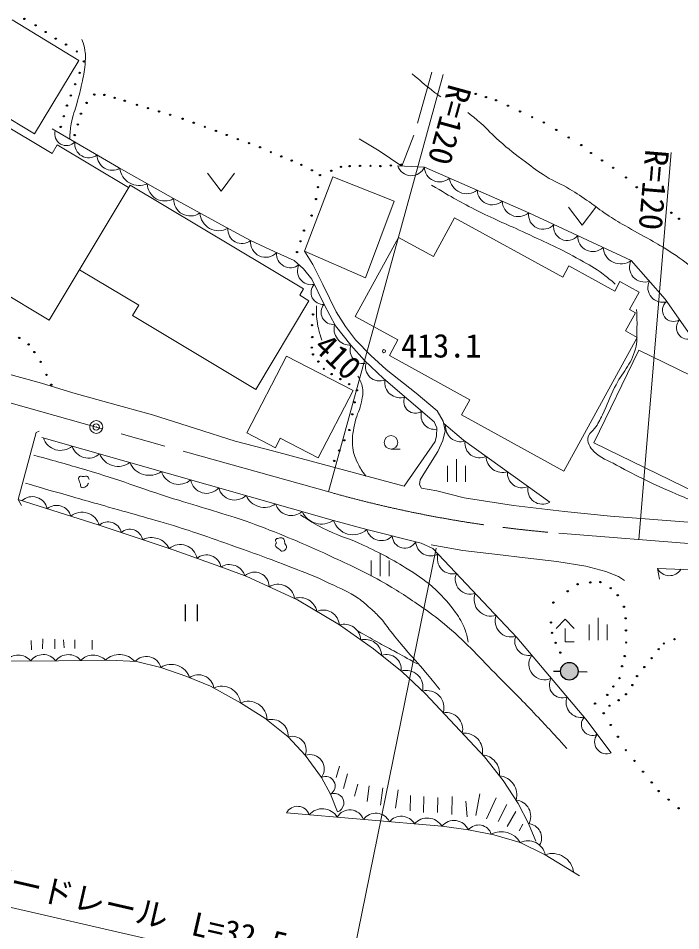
# Model space of a CAD drawing. Units: millimetres, scale not verified. Extents: x 40000 to 680000, y 20000 to 380000.
# Drawn here: x 466792 to 518166, y 240146 to 310907 of the extents above; entities that cross this region are included whole.
import ezdxf
from ezdxf.enums import TextEntityAlignment as Align

# ---------------------------------------------------------------- set-up
doc = ezdxf.new("R2010")
doc.units = ezdxf.units.MM
doc.header["$LTSCALE"] = 1000
doc.header["$PDMODE"] = 32
doc.header["$PDSIZE"] = 500
doc.linetypes.add('CHAIN', pattern=[18.5, 12, -1.5, 3.5, -1.5])
for name, color, linetype, lineweight in [('M-BGD', 7, 'Continuous', 13), ('M-BMK', 2, 'CHAIN', 13), ('M-BMK-SRVR', 3, 'Continuous', 13), ('M-STR-HTXT', 7, 'Continuous', 13)]:
    doc.layers.add(name, color=color, linetype=linetype, lineweight=lineweight)
doc.styles.add('ＭＳ ゴシック', font='')
doc.styles.get('ＭＳ ゴシック').set_extended_font_data('MS Gothic')

msp = doc.modelspace()

# ---------------------------------------------------------------- hatches: boundary and pattern name
at = {"layer": 'M-BGD'}
msp.add_hatch(color=256, dxfattribs=at).paths.add_polyline_path([(510201, 260172, 0.97359), (508855, 260399, 0.01338), (508849, 260363, 0.41421), (509429, 259591, 0.41421)])

# ---------------------------------------------------------------- linework, layer by layer
for p, q in [((471495, 307637), (466329, 310772)), ((468043, 301949), (471495, 307637)), ((497757, 302776), (498871, 306730)), ((460373, 305841), (469423, 300419)), ((462533, 305293), (468043, 301949)), ((474578, 299333), (469428, 302334)), ((493233, 301561), (494775, 300636)), ((496528, 299448), (497462, 301851)), ((469423, 300419), (469823, 301087)), ((475349, 297776), (469823, 301087)), ((494775, 300636), (496528, 299448)), ((478840, 296917), (474578, 299333)), ((496228, 299462), (498287, 299370)), ((498287, 299370), (506377, 295824)), ((481472, 298904), (482522, 297504)), ((482522, 297504), (483572, 298904)), ((491188, 298615), (488987, 292839)), ((495955, 296722), (491188, 298615)), ((475463, 297966), (469190, 287494)), ((475463, 297966), (488906, 289913)), ((482836, 294744), (478840, 296917)), ((493712, 290778), (495955, 296722)), ((506377, 295824), (514323, 292129)), ((509472, 296265), (510522, 294865)), ((510522, 294865), (511572, 296265)), ((498983, 292423), (500626, 295419)), ((500626, 295419), (509010, 290820)), ((484812, 293665), (482836, 294744)), ((486635, 292809), (484812, 293665)), ((492917, 287782), (496277, 293907)), ((496277, 293907), (498983, 292423)), ((488177, 292122), (486635, 292809)), ((488987, 292839), (493712, 290778)), ((488987, 292839), (489633, 291823)), ((488920, 291478), (488177, 292122)), ((489633, 291823), (490404, 290253)), ((509010, 290820), (509491, 291696)), ((509491, 291696), (513042, 289749)), ((514323, 292129), (516959, 289129)), ((476132, 288654), (471535, 291409)), ((489551, 290678), (488920, 291478)), ((469190, 287494), (464503, 290302)), ((490504, 288716), (489551, 290678)), ((490404, 290253), (491442, 288150)), ((513042, 289749), (513451, 290495)), ((513451, 290495), (514947, 289675)), ((488618, 289431), (488906, 289913)), ((489336, 289001), (488618, 289431)), ((514947, 289675), (514201, 288316)), ((489336, 289001), (485210, 282115)), ((491402, 287047), (490504, 288716)), ((516959, 289129), (519083, 286101)), ((475647, 287844), (476132, 288654)), ((491442, 288150), (492157, 287014)), ((514648, 288071), (513878, 286666)), ((514201, 288316), (514648, 288071)), ((485210, 282115), (475647, 287844)), ((496240, 285960), (492917, 287782)), ((492593, 285547), (491402, 287047)), ((492157, 287014), (492956, 285963)), ((513878, 286666), (514796, 286163)), ((492956, 285963), (494134, 284757)), ((495572, 284742), (496240, 285960)), ((514796, 286163), (509108, 275793)), ((493631, 284366), (492593, 285547)), ((484510, 278755), (487593, 284713)), ((487593, 284713), (492765, 282037)), ((494134, 284757), (495325, 283678)), ((501806, 281322), (495572, 284742)), ((495103, 282978), (493631, 284366)), ((465680, 283404), (468587, 282601)), ((495325, 283678), (497639, 281827)), ((468587, 282601), (471017, 281872)), ((499036, 279617), (495103, 282978)), ((471017, 281872), (473814, 281089)), ((492765, 282037), (490062, 276814)), ((497639, 281827), (499265, 280453)), ((473814, 281089), (477207, 280164)), ((501163, 280151), (501806, 281322)), ((499265, 280453), (499751, 279668)), ((477207, 280164), (480529, 279084)), ((499246, 279154), (499036, 279617)), ((499751, 279668), (499905, 278911)), ((509108, 275793), (501163, 280151)), ((468175, 278773), (468418, 278894)), ((480529, 279084), (483605, 278103)), ((499232, 278523), (499246, 279154)), ((499905, 278911), (499723, 278168)), ((499789, 279483), (501318, 278196)), ((466794, 273590), (468175, 278773)), ((468623, 278402), (491243, 271970)), ((483605, 278103), (486619, 277332)), ((486731, 277606), (484510, 278755)), ((487112, 278341), (486731, 277606)), ((490062, 276814), (487112, 278341)), ((499120, 278075), (499232, 278523)), ((499723, 278168), (499330, 277299)), ((501318, 278196), (508020, 273388)), ((495699, 277490), (496399, 277490)), ((496708, 274612), (499120, 278075)), ((486619, 277332), (496708, 274612)), ((499330, 277299), (498377, 275784)), ((500779, 274965), (500779, 276715)), ((500079, 274965), (500079, 276190)), ((501479, 274965), (501479, 276190)), ((498377, 275784), (497956, 275111)), ((497956, 275111), (497914, 274747)), ((497914, 274747), (498069, 274466)), ((498069, 274466), (499246, 274256)), ((499246, 274256), (501382, 273714)), ((467037, 273113), (466794, 273590)), ((466794, 273590), (473067, 271597)), ((501382, 273714), (505195, 273135)), ((505195, 273135), (509149, 272653)), ((509149, 272653), (512724, 272303)), ((491243, 271970), (493815, 271255)), ((512724, 272303), (523453, 271444)), ((473067, 271597), (478871, 269662)), ((493815, 271255), (498049, 270203)), ((478871, 269662), (482783, 268253)), ((498049, 270203), (498947, 269797)), ((498814, 270075), (501263, 269645)), ((498947, 269797), (505461, 262887)), ((501263, 269645), (503954, 269323)), ((494854, 267644), (494854, 269394)), ((503954, 269323), (506113, 269056)), ((506113, 269056), (508566, 268776)), ((482783, 268253), (484507, 267622)), ((494154, 267644), (494154, 268869)), ((495554, 267644), (495554, 268869)), ((508566, 268776), (510795, 268411)), ((510795, 268411), (512366, 268005)), ((516507, 267400), (516368, 268234)), ((516368, 268234), (524553, 267956)), ((484507, 267622), (486477, 266718)), ((512366, 268005), (513338, 267623)), ((513338, 267623), (513805, 267305)), ((486477, 266718), (488454, 265806)), ((488454, 265806), (491692, 263858)), ((509207, 264297), (508507, 263597)), ((509907, 263597), (509207, 264297)), ((511760, 262672), (511760, 264422)), ((491692, 263858), (494346, 262003)), ((509207, 262547), (509207, 263597)), ((511060, 262672), (511060, 263897)), ((512460, 262672), (512460, 263897)), ((467803, 262658), (467813, 261919)), ((468682, 262003), (468710, 262770)), ((469626, 262013), (469626, 262751)), ((470346, 262087), (470308, 262695)), ((471187, 262031), (471177, 262704)), ((472514, 261947), (472523, 262686)), ((505461, 262887), (510799, 256555)), ((509907, 262547), (509207, 262547)), ((494346, 262003), (496566, 260211)), ((469923, 261076), (473876, 261139)), ((473876, 261139), (475958, 261013)), ((462415, 261044), (469923, 261076)), ((475958, 261013), (477858, 260571)), ((477858, 260571), (479863, 259856)), ((479863, 259856), (481699, 259113)), ((496566, 260211), (498375, 258507)), ((481699, 259113), (484023, 257816)), ((498375, 258507), (502940, 253623)), ((484023, 257816), (485916, 256624)), ((485916, 256624), (487726, 255178)), ((510799, 256555), (512775, 253933)), ((487726, 255178), (489053, 253757)), ((489053, 253757), (490301, 252024)), ((502940, 253623), (504407, 251792)), ((491702, 252913), (491458, 252032)), ((490301, 252024), (491014, 250743)), ((492318, 252307), (492005, 251176)), ((493129, 251509), (492874, 250588)), ((493855, 250181), (494015, 251383)), ((494893, 249873), (495074, 251237)), ((504407, 251792), (505570, 250011)), ((491014, 250743), (491547, 249355)), ((496056, 249648), (496245, 251073)), ((497192, 249452), (497218, 250642)), ((498216, 249312), (498242, 250560)), ((500403, 249158), (500433, 250558)), ((502281, 249088), (502576, 250772)), ((499309, 249312), (499334, 250489)), ((501594, 248989), (501488, 250194)), ((503094, 248835), (503852, 250447)), ((504679, 249929), (504006, 248625)), ((505570, 250011), (506355, 248455)), ((487595, 249283), (499645, 248253)), ((504707, 248218), (505380, 249382)), ((505926, 248401), (505632, 247882)), ((506355, 248455), (506940, 247103)), ((499645, 248253), (501699, 247972)), ((501699, 247972), (503676, 247594)), ((503676, 247594), (505723, 246977)), ((505723, 246977), (507657, 246038)), ((507657, 246038), (510323, 244395))]:
    msp.add_line(p, q, dxfattribs=at)
at = {"layer": 'M-BGD', "lineweight": 25}
for p, q in [((479725, 265450), (479725, 264150)), ((480700, 264150), (480700, 265450)), ((508295, 260277), (508842, 260273)), ((510208, 260248), (510900, 260227))]:
    msp.add_line(p, q, dxfattribs=at)
at = {"layer": 'M-BGD'}
msp.add_lwpolyline([(521345, 273141), (511419, 277978), (514920, 285163), (525959, 279783), (522821, 273343)], dxfattribs=at)
at = {"layer": 'M-BGD', "lineweight": 25}
for centre, radius in [((467271, 310857), 50), ((468137, 310359), 50), ((468917, 309842), 50), ((469697, 309325), 50), ((470501, 308864), 50), ((471338, 308327), 50), ((471885, 307561), 50), ((471546, 306676), 50), ((471207, 305791), 50), ((472690, 304983), 50), ((473476, 304961), 50), ((502272, 305040), 50), ((470867, 304906), 50), ((472092, 304341), 50), ((474261, 304735), 50), ((475047, 304509), 50), ((503059, 304794), 50), ((503846, 304547), 50), ((470569, 304133), 50), ((476007, 304193), 50), ((476861, 303937), 50), ((477716, 303682), 50), ((504764, 304128), 50), ((505704, 303682), 50), ((470329, 303305), 50), ((471655, 303507), 50), ((478571, 303427), 50), ((479536, 303117), 50), ((506644, 303235), 50), ((507548, 302832), 50), ((470089, 302476), 50), ((471415, 302678), 50), ((480397, 302801), 50), ((481259, 302484), 50), ((482121, 302168), 50), ((508514, 302246), 50), ((471175, 301850), 50), ((482957, 301855), 50), ((483818, 301539), 50), ((509481, 301659), 50), ((484680, 301223), 50), ((485541, 300906), 50), ((510448, 301072), 50), ((486376, 300521), 50), ((487189, 300193), 50), ((511205, 300458), 50), ((488002, 299865), 50), ((488753, 299543), 50), ((491825, 299387), 50), ((492484, 299446), 50), ((493298, 299455), 50), ((494111, 299464), 50), ((494872, 299443), 50), ((495686, 299493), 50), ((496500, 299544), 50), ((512064, 299887), 50), ((512923, 299317), 50), ((489569, 299115), 50), ((490188, 298745), 50), ((491062, 299083), 50), ((513920, 298555), 50), ((490045, 297811), 50), ((514750, 297803), 50), ((489883, 296886), 50), ((517443, 295826), 50), ((489541, 295606), 50), ((518029, 295363), 50), ((488949, 294442), 50), ((488682, 293609), 50), ((488415, 292777), 50), ((489654, 287938), 50), ((489568, 287107), 50), ((466868, 286120), 50), ((489593, 286186), 50), ((467597, 285611), 50), ((489561, 285362), 50), ((468043, 285018), 50), ((489649, 284843), 50), ((468528, 284263), 50), ((490068, 284282), 50), ((490487, 283720), 50), ((468984, 283250), 50), ((491087, 283313), 50), ((469350, 282485), 50), ((491769, 282925), 50), ((492452, 282537), 50), ((493055, 282053), 50), ((492875, 281123), 50), ((492695, 280193), 50), ((492475, 278976), 50), ((492082, 278177), 50), ((491688, 277378), 50), ((491294, 276578), 50), ((510166, 267012), 50), ((511152, 267160), 50), ((511934, 267185), 50), ((509404, 266474), 50), ((512737, 266711), 50), ((513279, 266162), 50), ((508290, 265591), 50), ((513763, 265271), 50), ((508105, 264052), 50), ((513891, 264373), 50), ((508177, 263247), 50), ((513913, 263435), 50), ((513935, 262498), 50), ((517679, 262752), 50), ((508465, 262474), 50), ((516462, 261980), 50), ((516853, 262421), 50), ((508828, 261718), 50), ((513826, 261445), 50), ((515902, 261285), 50), ((509525, 260267), 683), ((513617, 260652), 50), ((515342, 260591), 50), ((513419, 259741), 50), ((514782, 259896), 50), ((512944, 259086), 50), ((514412, 259198), 50), ((512469, 258431), 50), ((513921, 258481), 50), ((511521, 257764), 50), ((512643, 257600), 50), ((513344, 258021), 50), ((512197, 257010), 50), ((512736, 256101), 50), ((513298, 255189), 50), ((513909, 254147), 50), ((514577, 253314), 50), ((515246, 252481), 50), ((515914, 251648), 50), ((516452, 250976), 50), ((517225, 250312), 50), ((517998, 249648), 50)]:
    msp.add_circle(centre, radius, dxfattribs=at)
at = {"layer": 'M-BGD'}
for centre, radius in [((495148, 285093), 121), ((495699, 278015), 525)]:
    msp.add_circle(centre, radius, dxfattribs=at)
for centre, radius, start, end in [((470525, 301930), 899, 162.85654, 316.69526), ((472257, 301175), 1086, 172.68003, 306.87177), ((474078, 300291), 1169, 179.30112, 300.31985), ((497274, 299792), 1097, 197.53664, 337.36492), ((499452, 299380), 1165, 180.47831, 312.18071), ((476170, 299448), 1511, 186.30815, 294.59526), ((478161, 298098), 1362, 181.02553, 299.87789), ((501569, 298640), 1340, 185.29157, 307.36745), ((503543, 297599), 1162, 181.17572, 311.4833), ((480130, 296863), 1291, 177.56969, 305.35034), ((505566, 296780), 1254, 182.33475, 310.32427), ((482327, 295884), 1452, 182.93804, 299.96223), ((507484, 295659), 1118, 171.53556, 318.59403), ((484142, 294528), 1093, 174.87726, 307.84489), ((509365, 294732), 1059, 169.8162, 320.31339), ((485979, 293543), 1173, 174.05465, 315.87693), ((511338, 293977), 1162, 176.08574, 314.04385), ((513508, 293223), 1364, 183.43677, 306.69281), ((487892, 292635), 1075, 175.08613, 308.33308), ((489516, 291314), 1069, 153.51994, 282.59437), ((515347, 291601), 1152, 152.70845, 289.89046), ((490430, 289641), 928, 137.20885, 274.60417), ((516739, 290009), 1122, 153.03077, 288.19751), ((491209, 288104), 933, 139.07087, 277.47321), ((517607, 288252), 863, 126.81532, 303.27547), ((518718, 286912), 889, 135.89537, 294.19541), ((492553, 286821), 1274, 163.64563, 271.8086), ((493583, 285177), 1056, 159.51146, 274.04662), ((494808, 283868), 1086, 160.87428, 292.97314), ((496392, 282659), 1179, 169.82332, 289.13409), ((497582, 281169), 887, 154.87517, 304.08224), ((499099, 280096), 1074, 161.66688, 277.71005), ((501102, 279240), 1177, 174.03411, 286.46937), ((470074, 278787), 1392, 197.60215, 310.65252), ((502563, 277958), 1137, 172.25182, 296.42376), ((472231, 278102), 1304, 196.49518, 311.75949), ((474526, 277684), 1530, 201.25831, 306.99635), ((504339, 276951), 1270, 180.47647, 288.19912), ((476945, 277083), 1622, 202.53332, 305.72134), ((479237, 276161), 1402, 196.35149, 311.90318), ((505856, 275624), 1127, 173.88346, 294.79213), ((481392, 275295), 1231, 188.28751, 319.96715), ((507435, 274358), 1133, 167.6115, 301.06408), ((483570, 274819), 1275, 194.36142, 313.89325), ((485872, 274523), 1549, 203.69407, 304.56059), ((467884, 272630), 1180, 12.0546, 132.68601), ((487959, 273604), 1260, 196.42506, 311.8296), ((469762, 271993), 1143, 15.4059, 129.33471), ((471731, 271208), 1392, 16.21948, 128.52113), ((490312, 273342), 1658, 204.12802, 304.12664), ((473759, 270818), 1042, 11.46587, 131.66423), ((492760, 272444), 1590, 197.35783, 311.57784), ((475449, 270260), 1017, 11.98861, 131.14149), ((494946, 271570), 1173, 195.5518, 316.55434), ((477135, 269114), 1523, 26.13724, 116.99286), ((496764, 270775), 967, 180.74189, 331.36426), ((498770, 270369), 1159, 182.80117, 300.14741), ((479355, 268773), 1324, 10.72826, 130.12049), ((481395, 268168), 1128, 9.35582, 131.02461), ((500458, 268990), 1168, 161.20786, 285.41222), ((483172, 267287), 1255, 17.92646, 121.96736), ((517284, 268710), 1032, 207.43888, 328.66991), ((485118, 266834), 1127, 359.47979, 131.86563), ((501850, 267416), 1171, 157.47299, 289.14709), ((486928, 265702), 1314, 9.21422, 121.30828), ((503443, 265836), 1299, 158.62512, 287.99496), ((488640, 264648), 1331, 11.32914, 108.19001), ((490455, 263779), 1240, 3.65394, 114.27276), ((505017, 264177), 1247, 160.10098, 286.5191), ((492070, 262631), 1283, 3.00121, 107.10623), ((493678, 261437), 1304, 2.38846, 104.52557), ((506377, 262577), 1083, 158.0875, 282.60801), ((466798, 260318), 1210, 38.21397, 142.26751), ((468726, 260352), 1211, 36.64346, 143.83801), ((470681, 260313), 1244, 39.42679, 142.24564), ((472609, 260199), 1324, 44.86852, 136.95991), ((474642, 259968), 1598, 41.1202, 133.19349), ((476728, 260238), 1178, 16.41794, 138.45062), ((495372, 260441), 1121, 351.7233, 110.44056), ((507599, 260818), 1210, 144.55939, 295.70686), ((478653, 259306), 1494, 18.11179, 122.16834), ((480774, 258794), 1202, 8.19213, 125.65012), ((496876, 259046), 1295, 346.09004, 107.76194), ((508983, 259205), 1005, 148.67721, 291.58903), ((482586, 257660), 1445, 6.1891, 115.4818), ((498466, 257437), 1339, 342.7842, 104.38438), ((484624, 256484), 1461, 0.21591, 114.25863), ((510445, 257851), 1170, 158.97186, 281.29439), ((499974, 255780), 1281, 345.85903, 100.27454), ((486437, 255248), 1290, 356.89638, 105.83816), ((511316, 256143), 851, 138.90366, 295.85062), ((501383, 254053), 1424, 349.39941, 96.73417), ((488045, 254146), 1080, 338.89509, 107.20874), ((512420, 254798), 935, 141.71205, 292.32132), ((489400, 252692), 1121, 323.42478, 108.05858), ((502644, 252325), 1473, 353.73393, 84.61196), ((490632, 251369), 734, 301.45966, 116.81807), ((503961, 250685), 1486, 344.30596, 84.34144), ((491299, 250056), 744, 289.53423, 112.4632), ((488442, 248840), 956, 17.85595, 152.36856), ((505257, 249015), 1276, 331.42214, 83.89923), ((490372, 248271), 1336, 30.37933, 139.84517), ((492504, 248404), 1119, 19.24865, 150.97586), ((494517, 248095), 1174, 25.55101, 144.6735), ((496485, 247844), 1183, 30.00755, 140.21696), ((498510, 247551), 1334, 31.70401, 138.5205), ((500585, 247476), 1220, 24.02917, 140.42305), ((506266, 247349), 1110, 329.56952, 85.36816), ((502492, 247326), 1023, 17.50329, 140.8161), ((504255, 246136), 1692, 29.81378, 117.7109), ((506331, 245769), 1353, 11.46828, 116.7379), ((508215, 244484), 1651, 6.98383, 109.73955)]:
    msp.add_arc(centre, radius, start, end, dxfattribs=at)
for points, knots in [([(470792, 301539), (470806, 302086), (470823, 302264), (470896, 302723), (471001, 303391), (471201, 303733), (471372, 304387), (471522, 304957), (471607, 305277), (471727, 305854), (471846, 306423), (471922, 306742), (471970, 307321), (472006, 307743), (472030, 307988), (471961, 308406), (471906, 308742), (471864, 308878), (471727, 309247)], [0, 0, 0, 0, 1, 1, 1, 2, 2, 2, 3, 3, 3, 4, 4, 4, 5, 5, 5, 6, 6, 6, 6]), ([(499571, 304801), (499200, 305064), (499101, 305141), (498806, 305369), (498214, 305825), (498031, 306002), (497347, 306608)], [0, 0, 0, 0, 1, 1, 1, 2, 2, 2, 2]), ([(543520, 272003), (542978, 272395), (542842, 272494), (542406, 272808), (541999, 273101), (541748, 273234), (541363, 273555), (540869, 273968), (540639, 274251), (540199, 274720), (539850, 275091), (539715, 275353), (539353, 275710), (538790, 276265), (538401, 276494), (537800, 277008), (537085, 277620), (536724, 278009), (535985, 278591), (535321, 279115), (534928, 279381), (534236, 279866), (533366, 280475), (532857, 280785), (531988, 281395), (531405, 281805), (531076, 282031), (530517, 282473), (529814, 283027), (529435, 283359), (528802, 283990), (528359, 284432), (528185, 284749), (527748, 285195), (527317, 285635), (527052, 285858), (526577, 286250), (526022, 286709), (525683, 286931), (525106, 287362), (524512, 287806), (524185, 288062), (523577, 288486), (522686, 289105), (522154, 289402), (521259, 290015), (520460, 290564), (520033, 290900), (519243, 291463), (518476, 292011), (518067, 292349), (517274, 292858), (516717, 293214), (516388, 293386), (515814, 293715), (515042, 294158), (514598, 294387), (513829, 294835), (513274, 295158), (512959, 295332), (512423, 295685), (511882, 296041), (511613, 296290), (511079, 296658), (510489, 297065), (510159, 297296), (509542, 297662), (508851, 298073), (508414, 298217), (507727, 298635), (507070, 299034), (506736, 299310), (506120, 299771), (505306, 300380), (504850, 300726), (504086, 301398), (503505, 301909), (503241, 302262), (502657, 302769), (502273, 303102), (502140, 303214), (501653, 303596)], [0, 0, 0, 0, 1, 1, 1, 2, 2, 2, 3, 3, 3, 4, 4, 4, 5, 5, 5, 6, 6, 6, 7, 7, 7, 8, 8, 8, 9, 9, 9, 10, 10, 10, 11, 11, 11, 12, 12, 12, 13, 13, 13, 14, 14, 14, 15, 15, 15, 16, 16, 16, 17, 17, 17, 18, 18, 18, 19, 19, 19, 20, 20, 20, 21, 21, 21, 22, 22, 22, 23, 23, 23, 24, 24, 24, 25, 25, 25, 26, 26, 26, 27, 27, 27, 27]), ([(513093, 290292), (512660, 290671), (512524, 290776), (512140, 291063), (511484, 291553), (511073, 291769), (510359, 292170), (508762, 293068), (507809, 293462), (506153, 294245), (504720, 294924), (503881, 295226), (502466, 295942), (501018, 296675), (500540, 296958), (498835, 297961)], [0, 0, 0, 0, 1, 1, 1, 2, 2, 2, 3, 3, 3, 4, 4, 4, 5, 5, 5, 5]), ([(490343, 285933), (490170, 286419), (490124, 286584), (490034, 287013), (489907, 287626), (489919, 287875), (489908, 288611)], [0, 0, 0, 0, 1, 1, 1, 2, 2, 2, 2]), ([(521117, 272704), (519515, 273302), (519073, 273481), (517785, 274034), (515951, 274822), (514936, 275303), (513187, 276263), (512487, 276647), (512004, 276755), (511434, 277315), (511261, 277485), (511168, 277597), (511070, 277819), (510956, 278075), (510906, 278276), (511014, 278534), (511123, 278796), (511323, 278852), (511490, 279081), (511775, 279471), (511871, 279732), (512093, 280161), (512508, 280964), (512641, 281461), (513039, 282272), (513625, 283467), (514312, 283986), (514652, 285273), (514802, 285841), (514745, 286186), (514764, 286773), (514784, 287379), (514774, 287589), (514745, 288324)], [0, 0, 0, 0, 1, 1, 1, 2, 2, 2, 3, 3, 3, 4, 4, 4, 5, 5, 5, 6, 6, 6, 7, 7, 7, 8, 8, 8, 9, 9, 9, 10, 10, 10, 11, 11, 11, 11]), ([(493753, 275408), (493432, 275821), (493322, 275982), (493122, 276393), (492871, 276910), (492759, 277235), (492716, 277809), (492662, 278518), (492774, 278923), (492926, 279617), (493062, 280240), (493294, 280548), (493417, 281174), (493498, 281588), (493561, 281837), (493487, 282253), (493419, 282630), (493331, 282799), (493122, 283164)], [0, 0, 0, 0, 1, 1, 1, 2, 2, 2, 3, 3, 3, 4, 4, 4, 5, 5, 5, 6, 6, 6, 6]), ([(467998, 277024), (469944, 276501), (470459, 276349), (472027, 275884), (474711, 275086), (476172, 274502), (478840, 273650), (481003, 272959), (482246, 272667), (484392, 271925), (485606, 271506), (486273, 271231), (487462, 270748), (489084, 270088), (489979, 269683), (491563, 268939), (492970, 268278), (493774, 267932), (495117, 267152), (496341, 266441), (497003, 266001), (498167, 265196), (498946, 264656), (499368, 264331), (500091, 263718), (501744, 262318), (502511, 261358), (504044, 259828), (505126, 258749), (505732, 258145), (506785, 257038), (507792, 255979), (508111, 255629), (509323, 254290)], [0, 0, 0, 0, 1, 1, 1, 2, 2, 2, 3, 3, 3, 4, 4, 4, 5, 5, 5, 6, 6, 6, 7, 7, 7, 8, 8, 8, 9, 9, 9, 10, 10, 10, 11, 11, 11, 11]), ([(472283, 275135), (472263, 275229), (472239, 275303), (472158, 275366), (472052, 275448), (471949, 275372), (471815, 275372), (471713, 275372), (471638, 275424), (471554, 275366), (471496, 275326), (471476, 275275), (471473, 275204), (471466, 275076), (471534, 275013), (471579, 274892), (471635, 274742), (471591, 274574), (471734, 274512), (471845, 274465), (471936, 274526), (472040, 274593), (472146, 274662), (472180, 274731), (472239, 274849)], [0, 0, 0, 0, 1, 1, 1, 2, 2, 2, 3, 3, 3, 4, 4, 4, 5, 5, 5, 6, 6, 6, 7, 7, 7, 8, 8, 8, 8]), ([(467352, 274853), (468477, 274523), (468761, 274441), (469665, 274180), (471279, 273713), (472186, 273465), (473801, 273002), (475917, 272396), (477115, 272097), (479216, 271442), (480830, 270939), (481716, 270602), (483310, 270040), (485122, 269402), (486140, 269050), (487927, 268346), (489113, 267879), (489790, 267640), (490937, 267084), (491818, 266657), (492351, 266476), (493161, 265925), (493549, 265661), (493738, 265474), (494087, 265159), (494410, 264866), (494601, 264710), (494890, 264383), (495223, 264007), (495363, 263758), (495675, 263364), (496103, 262826), (496352, 262533), (496797, 262009), (497403, 261297), (497772, 260923), (498372, 260205), (498811, 259680), (498953, 259507), (499480, 258845)], [0, 0, 0, 0, 1, 1, 1, 2, 2, 2, 3, 3, 3, 4, 4, 4, 5, 5, 5, 6, 6, 6, 7, 7, 7, 8, 8, 8, 9, 9, 9, 10, 10, 10, 11, 11, 11, 12, 12, 12, 13, 13, 13, 13]), ([(488686, 272400), (489449, 271894), (489694, 271756), (490368, 271391), (491548, 270751), (492327, 270642), (493537, 270059), (494951, 269377), (495746, 268984), (497070, 268138), (497932, 267587), (498435, 267285), (499169, 266572), (499820, 265939), (500191, 265575), (500704, 264826), (501028, 264353), (501221, 264082), (501419, 263543), (501563, 263153), (501606, 262987), (501693, 262513)], [0, 0, 0, 0, 1, 1, 1, 2, 2, 2, 3, 3, 3, 4, 4, 4, 5, 5, 5, 6, 6, 6, 7, 7, 7, 7]), ([(487426, 270408), (487396, 270484), (487389, 270546), (487318, 270586), (487207, 270649), (487117, 270615), (486994, 270586), (486885, 270561), (486781, 270564), (486736, 270462), (486713, 270411), (486761, 270378), (486777, 270325), (486788, 270290), (486808, 270273), (486807, 270237), (486803, 270153), (486707, 270121), (486723, 270038), (486757, 269870), (486902, 269838), (487035, 269731), (487118, 269664), (487157, 269575), (487264, 269581), (487431, 269592), (487550, 269697), (487592, 269859), (487626, 269992), (487504, 270056), (487467, 270188), (487443, 270272), (487457, 270326), (487426, 270408)], [0, 0, 0, 0, 1, 1, 1, 2, 2, 2, 3, 3, 3, 4, 4, 4, 5, 5, 5, 6, 6, 6, 7, 7, 7, 8, 8, 8, 9, 9, 9, 10, 10, 10, 11, 11, 11, 11]), ([(493095, 263402), (493839, 262981), (494029, 262873), (494631, 262542), (495133, 262265), (495418, 262116), (495921, 261841), (496631, 261453), (496853, 261329), (497734, 260841)], [0, 0, 0, 0, 1, 1, 1, 2, 2, 2, 3, 3, 3, 3])]:
    msp.add_open_spline(points, degree=3, knots=knots, dxfattribs=at)
at = {"layer": 'M-BMK'}
for p, q in [((472841, 279209), (465215, 281336)), ((491150, 274100), (472841, 279209)), ((508706, 270977), (528857, 269360))]:
    msp.add_line(p, q, dxfattribs=at)
msp.add_arc((516145, 363688), 93009, 254.41112, 265.41291, dxfattribs=at)
at = {"layer": 'M-BMK-SRVR'}
msp.add_circle((472841, 279209), 500, dxfattribs=at)
msp.add_circle((472841, 279209), 500, dxfattribs=at)
msp.add_point((472841, 279209), dxfattribs=at)
msp.add_point((472841, 279209), dxfattribs=at)
at = {"layer": 'M-STR-HTXT'}
for p, q in [((490845, 274186), (499733, 306543)), ((514908, 270479), (517432, 300496)), ((492198, 235359), (499204, 269820)), ((458627, 243691), (492322, 235968))]:
    msp.add_line(p, q, dxfattribs=at)

# ---------------------------------------------------------------- texts
at = {"layer": 'M-BGD', "style": 'ＭＳ ゴシック'}
msp.add_text('410', height=1833, rotation=316.54, dxfattribs=at).set_placement((489216, 284889), align=Align.BOTTOM_LEFT)
msp.add_text('413.1', height=1833, dxfattribs=at).set_placement((496473, 284047), align=Align.BOTTOM_LEFT)
at = {"layer": 'M-STR-HTXT', "style": 'ＭＳ ゴシック'}
for rotation, p in [(254.641, (498833, 303018)), (265.193, (514623, 297719))]:
    msp.add_text('R=120', height=1833, rotation=rotation, dxfattribs=at).set_placement(p, align=Align.BOTTOM_CENTER)
for s, p in [('ガードレール', (463443, 243098)), ('L=32.5', (479982, 239307))]:
    msp.add_text(s, height=1833, rotation=347.09, dxfattribs=at).set_placement(p, align=Align.BOTTOM_LEFT)

doc.saveas('drawing.dxf')
